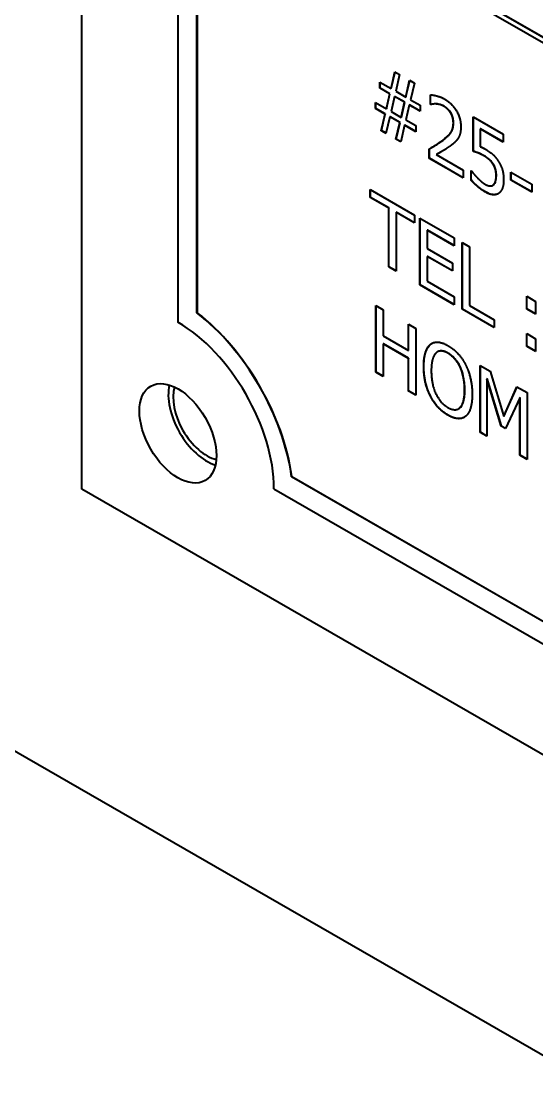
# Model space of a CAD drawing. Header units: millimetres. Extents: x 0 to 4205, y 0 to 2970.
# Drawn here: x 3777.5 to 3786.97, y 2333.1 to 2352.49 of the extents above; entities that cross this region are included whole.
import ezdxf

# ---------------------------------------------------------------- set-up
doc = ezdxf.new("R2010")
doc.units = ezdxf.units.MM
doc.header["$LTSCALE"] = 5
doc.layers.add('가시적인 것(ISO)', color=3, linetype='Continuous', lineweight=40)
doc.layers.add('가시적인 좁은 것(ISO)', color=3, linetype='Continuous', lineweight=35)

msp = doc.modelspace()

# ---------------------------------------------------------------- linework, layer by layer
at = {"layer": '가시적인 것(ISO)'}
for p, q in [((3778.6102, 2343.8936), (3778.6102, 2392.9465)), ((3780.3744, 2387.8387), (3780.3744, 2346.9613)), ((3780.728, 2347.1322), (3780.728, 2387.2606)), ((3780.7315, 2387.2593), (3780.7315, 2347.1342)), ((3878.1355, 2281.06), (3736.7141, 2362.4992)), ((3798.0521, 2345.7745), (3782.1422, 2354.9364)), ((3797.9637, 2345.9276), (3782.2306, 2354.9877)), ((3782.2341, 2354.9897), (3797.9637, 2345.9316)), ((3784.2934, 2351.2521), (3784.3639, 2351.5594)), ((3784.297, 2351.2542), (3784.3666, 2351.5578)), ((3784.3639, 2351.5594), (3784.4516, 2351.5089)), ((3784.4516, 2351.5089), (3784.3802, 2351.2022)), ((3784.0889, 2351.2586), (3784.0889, 2351.3699)), ((3784.0889, 2351.3699), (3784.2934, 2351.2521)), ((3784.0924, 2351.2607), (3784.0889, 2351.2586)), ((3784.2694, 2351.1547), (3784.0889, 2351.2586)), ((3784.0924, 2351.2607), (3784.0924, 2351.3679)), ((3784.2729, 2351.1567), (3784.0924, 2351.2607)), ((3784.297, 2351.2542), (3784.2934, 2351.2521)), ((3784.5642, 2351.0962), (3784.6347, 2351.4035)), ((3784.5677, 2351.0983), (3784.6374, 2351.4019)), ((3784.6347, 2351.4035), (3784.7223, 2351.353)), ((3784.7223, 2351.353), (3784.6518, 2351.0457)), ((3784.2075, 2350.8813), (3784.2694, 2351.1547)), ((3784.211, 2350.8833), (3784.2729, 2351.1567)), ((3784.2729, 2351.1567), (3784.2694, 2351.1547)), ((3784.3562, 2351.1067), (3784.2926, 2350.8303)), ((3784.3597, 2351.1087), (3784.3562, 2351.1067)), ((3784.5427, 2350.9993), (3784.3562, 2351.1067)), ((3784.5462, 2351.0013), (3784.3597, 2351.1087)), ((3784.3802, 2351.2022), (3784.5642, 2351.0962)), ((3784.5677, 2351.0983), (3784.5642, 2351.0962)), ((3784.6518, 2351.0457), (3784.8255, 2350.9458)), ((3785.0163, 2350.9611), (3785.0163, 2351.136)), ((3785.0198, 2350.9631), (3785.0198, 2351.136)), ((3784.0098, 2350.8838), (3784.0098, 2350.9951)), ((3784.0098, 2350.9951), (3784.2075, 2350.8813)), ((3784.0133, 2350.8858), (3784.0098, 2350.8838)), ((3784.1834, 2350.7838), (3784.0098, 2350.8838)), ((3784.0133, 2350.8858), (3784.0133, 2350.9931)), ((3784.1869, 2350.7859), (3784.0133, 2350.8858)), ((3784.211, 2350.8833), (3784.2075, 2350.8813)), ((3784.4791, 2350.7229), (3784.5427, 2350.9993)), ((3784.4826, 2350.7249), (3784.5462, 2351.0013)), ((3784.5462, 2351.0013), (3784.5427, 2350.9993)), ((3784.6278, 2350.9483), (3784.5659, 2350.6749)), ((3784.6313, 2350.9503), (3784.6278, 2350.9483)), ((3784.8255, 2350.8345), (3784.6278, 2350.9483)), ((3784.8255, 2350.8385), (3784.6313, 2350.9503)), ((3784.8255, 2350.9458), (3784.8255, 2350.8345)), ((3785.0198, 2350.9631), (3785.0163, 2350.9611)), ((3785.024, 2350.9566), (3785.0163, 2350.9611)), ((3785.0276, 2350.9587), (3785.0198, 2350.9631)), ((3785.0276, 2350.9587), (3785.024, 2350.9566)), ((3784.1129, 2350.4776), (3784.1834, 2350.7838)), ((3784.1165, 2350.4796), (3784.1869, 2350.7859)), ((3784.1869, 2350.7859), (3784.1834, 2350.7838)), ((3784.2711, 2350.7333), (3784.2006, 2350.4271)), ((3784.2746, 2350.7354), (3784.2711, 2350.7333)), ((3784.455, 2350.6274), (3784.2711, 2350.7333)), ((3784.4586, 2350.6295), (3784.2746, 2350.7354)), ((3784.2926, 2350.8303), (3784.4791, 2350.7229)), ((3784.4826, 2350.7249), (3784.4791, 2350.7229)), ((3784.5659, 2350.6749), (3784.7464, 2350.5709)), ((3785.8036, 2350.0983), (3785.8036, 2350.7303)), ((3785.8036, 2350.7303), (3786.3563, 2350.412)), ((3785.8072, 2350.1003), (3785.8072, 2350.7283)), ((3784.1165, 2350.4796), (3784.1129, 2350.4776)), ((3784.2006, 2350.4271), (3784.1129, 2350.4776)), ((3784.2014, 2350.4307), (3784.1165, 2350.4796)), ((3784.3837, 2350.3217), (3784.455, 2350.6274)), ((3784.3872, 2350.3237), (3784.4586, 2350.6295)), ((3784.4586, 2350.6295), (3784.455, 2350.6274)), ((3784.5418, 2350.5774), (3784.4713, 2350.2712)), ((3784.5454, 2350.5795), (3784.5418, 2350.5774)), ((3784.7464, 2350.4596), (3784.5418, 2350.5774)), ((3784.7464, 2350.4637), (3784.5454, 2350.5795)), ((3784.7464, 2350.5709), (3784.7464, 2350.4596)), ((3785.9369, 2350.5135), (3785.9334, 2350.5115)), ((3786.3563, 2350.2679), (3785.9334, 2350.5115)), ((3785.9334, 2350.5115), (3785.9334, 2350.1845)), ((3786.3563, 2350.272), (3785.9369, 2350.5135)), ((3784.3872, 2350.3237), (3784.3837, 2350.3217)), ((3784.4713, 2350.2712), (3784.3837, 2350.3217)), ((3784.4722, 2350.2748), (3784.3872, 2350.3237)), ((3786.3563, 2350.412), (3786.3563, 2350.2679)), ((3784.9957, 2349.9693), (3784.9957, 2350.1432)), ((3784.9992, 2349.9713), (3784.9992, 2350.1452)), ((3785.0304, 2350.163), (3785.0268, 2350.161)), ((3785.8072, 2350.1003), (3785.8036, 2350.0983)), ((3784.9992, 2349.9713), (3784.9957, 2349.9693)), ((3785.618, 2349.6109), (3784.9957, 2349.9693)), ((3785.618, 2349.615), (3784.9992, 2349.9713)), ((3785.1255, 2350.0406), (3785.122, 2350.0386)), ((3785.122, 2350.0386), (3785.618, 2349.753)), ((3785.618, 2349.753), (3785.618, 2349.6109)), ((3785.7624, 2349.5715), (3785.7624, 2349.7454)), ((3785.7624, 2349.7454), (3785.7718, 2349.7399)), ((3785.7659, 2349.5735), (3785.7659, 2349.7433)), ((3786.1716, 2349.8636), (3786.1681, 2349.8616)), ((3786.4955, 2349.5676), (3786.4955, 2349.7167)), ((3786.4955, 2349.7167), (3786.8772, 2349.4969)), ((3786.4991, 2349.5697), (3786.4991, 2349.7147)), ((3785.7659, 2349.5735), (3785.7624, 2349.5715)), ((3786.4991, 2349.5697), (3786.4955, 2349.5676)), ((3786.8772, 2349.3479), (3786.4955, 2349.5676)), ((3786.8772, 2349.3519), (3786.4991, 2349.5697)), ((3786.8772, 2349.4969), (3786.8772, 2349.3479)), ((3783.9127, 2349.2515), (3783.9127, 2349.3966)), ((3783.9127, 2349.3966), (3784.724, 2348.9293)), ((3783.9162, 2349.2535), (3783.9162, 2349.3945)), ((3786.1647, 2349.4756), (3786.1612, 2349.4735)), ((3786.1768, 2349.484), (3786.1732, 2349.4819)), ((3783.9162, 2349.2535), (3783.9127, 2349.2515)), ((3784.2513, 2349.0565), (3783.9127, 2349.2515)), ((3784.2548, 2349.0585), (3783.9162, 2349.2535)), ((3784.2548, 2349.0585), (3784.2513, 2349.0565)), ((3784.2513, 2347.9752), (3784.2513, 2349.0565)), ((3784.2548, 2347.9773), (3784.2548, 2349.0585)), ((3784.3889, 2348.9813), (3784.3854, 2348.9792)), ((3784.3854, 2348.9792), (3784.3854, 2347.898)), ((3784.724, 2348.7842), (3784.3854, 2348.9792)), ((3784.724, 2348.7883), (3784.3889, 2348.9813)), ((3784.724, 2348.9293), (3784.724, 2348.7842)), ((3784.8246, 2347.6451), (3784.8246, 2348.8714)), ((3784.8246, 2348.8714), (3785.4546, 2348.5086)), ((3784.8281, 2347.6471), (3784.8281, 2348.8694)), ((3784.9622, 2348.6511), (3784.9587, 2348.6491)), ((3785.4546, 2348.3635), (3784.9587, 2348.6491)), ((3784.9587, 2348.6491), (3784.9587, 2348.3132)), ((3785.4546, 2348.3676), (3784.9622, 2348.6511)), ((3785.4546, 2348.5086), (3785.4546, 2348.3635)), ((3785.6016, 2347.1976), (3785.6016, 2348.424)), ((3785.6016, 2348.424), (3785.7357, 2348.3467)), ((3785.6052, 2347.1997), (3785.6052, 2348.4219)), ((3785.7357, 2348.3467), (3785.7357, 2347.2655)), ((3784.9587, 2348.3132), (3785.4211, 2348.0469)), ((3784.9622, 2348.1702), (3784.9587, 2348.1681)), ((3785.4211, 2347.9018), (3784.9587, 2348.1681)), ((3784.9587, 2348.1681), (3784.9587, 2347.713)), ((3785.4211, 2347.9059), (3784.9622, 2348.1702)), ((3784.2548, 2347.9773), (3784.2513, 2347.9752)), ((3784.3854, 2347.898), (3784.2513, 2347.9752)), ((3784.3854, 2347.9021), (3784.2548, 2347.9773)), ((3785.4211, 2348.0469), (3785.4211, 2347.9018)), ((3784.8281, 2347.6471), (3784.8246, 2347.6451)), ((3785.4546, 2347.2823), (3784.8246, 2347.6451)), ((3785.4546, 2347.2863), (3784.8281, 2347.6471)), ((3784.9587, 2347.713), (3785.4546, 2347.4274)), ((3785.4546, 2347.4274), (3785.4546, 2347.2823)), ((3786.7861, 2347.2013), (3786.7861, 2347.4358)), ((3786.7861, 2347.4358), (3786.9477, 2347.3428)), ((3786.7896, 2347.2033), (3786.7896, 2347.4338)), ((3784.0158, 2346.0402), (3784.0158, 2347.2665)), ((3784.0158, 2347.2665), (3784.1499, 2347.1893)), ((3784.0193, 2346.0422), (3784.0193, 2347.2644)), ((3784.1499, 2347.1893), (3784.1499, 2346.7083)), ((3785.6052, 2347.1997), (3785.6016, 2347.1976)), ((3786.1853, 2346.8616), (3785.6016, 2347.1976)), ((3786.1853, 2346.8656), (3785.6052, 2347.1997)), ((3785.7357, 2347.2655), (3786.1853, 2347.0066)), ((3786.7896, 2347.2033), (3786.7861, 2347.2013)), ((3786.9477, 2347.1082), (3786.7861, 2347.2013)), ((3786.9477, 2347.1123), (3786.7896, 2347.2033)), ((3786.9477, 2347.3428), (3786.9477, 2347.1082)), ((3780.7315, 2347.1342), (3780.728, 2347.1322)), ((3786.1853, 2347.0066), (3786.1853, 2346.8616)), ((3784.6132, 2346.4415), (3784.6132, 2346.9225)), ((3784.6132, 2346.9225), (3784.7473, 2346.8453)), ((3784.6167, 2346.4435), (3784.6167, 2346.9204)), ((3784.7473, 2346.8453), (3784.7473, 2345.6189)), ((3784.1499, 2346.7083), (3784.6132, 2346.4415)), ((3786.7861, 2346.5156), (3786.7861, 2346.7501)), ((3786.7861, 2346.7501), (3786.9477, 2346.657)), ((3786.7896, 2346.5176), (3786.7896, 2346.7481)), ((3786.9477, 2346.657), (3786.9477, 2346.4225)), ((3784.1534, 2346.5652), (3784.1499, 2346.5632)), ((3784.6132, 2346.2964), (3784.1499, 2346.5632)), ((3784.1499, 2346.5632), (3784.1499, 2345.9629)), ((3784.6167, 2346.2984), (3784.1534, 2346.5652)), ((3784.6167, 2346.4435), (3784.6132, 2346.4415)), ((3785.0181, 2346.5532), (3785.0146, 2346.5512)), ((3785.1495, 2346.4166), (3785.1459, 2346.4146)), ((3786.7896, 2346.5176), (3786.7861, 2346.5156)), ((3786.9477, 2346.4225), (3786.7861, 2346.5156)), ((3786.9477, 2346.4266), (3786.7896, 2346.5176)), ((3784.6167, 2346.2984), (3784.6132, 2346.2964)), ((3784.6132, 2345.6962), (3784.6132, 2346.2964)), ((3784.6167, 2345.6982), (3784.6167, 2346.2984)), ((3784.0193, 2346.0422), (3784.0158, 2346.0402)), ((3784.1499, 2345.9629), (3784.0158, 2346.0402)), ((3784.1499, 2345.967), (3784.0193, 2346.0422)), ((3785.9308, 2344.9374), (3785.9308, 2346.1637)), ((3785.9308, 2346.1637), (3786.1139, 2346.0583)), ((3785.9344, 2344.9394), (3785.9344, 2346.1616)), ((3786.1139, 2346.0583), (3786.3649, 2345.231)), ((3786.0599, 2345.9235), (3786.0563, 2345.9215)), ((3786.3168, 2345.053), (3786.0563, 2345.9215)), ((3786.0563, 2345.9215), (3786.0563, 2344.8651)), ((3786.3203, 2345.055), (3786.0599, 2345.9235)), ((3784.6167, 2345.6982), (3784.6132, 2345.6962)), ((3784.7473, 2345.6189), (3784.6132, 2345.6962)), ((3784.7473, 2345.623), (3784.6167, 2345.6982)), ((3786.3649, 2345.231), (3786.6073, 2345.7741)), ((3786.3684, 2345.233), (3786.6094, 2345.7729)), ((3786.6073, 2345.7741), (3786.7938, 2345.6667)), ((3786.7938, 2345.6667), (3786.7938, 2344.4404)), ((3786.6597, 2345.574), (3786.3976, 2345.0065)), ((3786.6632, 2345.576), (3786.6597, 2345.574)), ((3786.6597, 2344.5176), (3786.6597, 2345.574)), ((3786.6632, 2344.5197), (3786.6632, 2345.576)), ((3785.5365, 2345.3725), (3785.533, 2345.3704)), ((3786.3684, 2345.233), (3786.3649, 2345.231)), ((3786.3203, 2345.055), (3786.3168, 2345.053)), ((3786.3976, 2345.0065), (3786.3168, 2345.053)), ((3786.399, 2345.0097), (3786.3203, 2345.055)), ((3785.9344, 2344.9394), (3785.9308, 2344.9374)), ((3786.0563, 2344.8651), (3785.9308, 2344.9374)), ((3786.0563, 2344.8692), (3785.9344, 2344.9394)), ((3786.6632, 2344.5197), (3786.6597, 2344.5176)), ((3786.7938, 2344.4404), (3786.6597, 2344.5176)), ((3786.7938, 2344.4445), (3786.6632, 2344.5197)), ((3782.4696, 2344.1238), (3782.4661, 2344.1217)), ((3831.3158, 2315.9911), (3782.4661, 2344.1217)), ((3782.4696, 2344.1238), (3831.3164, 2315.9948)), ((3835.1788, 2311.318), (3778.6102, 2343.8936)), ((3782.1422, 2343.8995), (3831.6397, 2315.3958))]:
    msp.add_line(p, q, dxfattribs=at)
for centre, major_axis, start_param, end_param in [((3780.3744, 2344.9175), (-1.4971, 2.5998), 4.0963726, 5.3322728), ((3780.378, 2344.9195), (1.4971, -2.5998), 0.95478, 2.1906801), ((3780.3744, 2344.9175), (1.2476, -2.1665), 0.7873319, 2.3581282), ((3780.9083, 2345.2249), (0.499, -0.8666), 3.6993769, 5.7254011), ((3780.9083, 2345.2249), (-0.4367, 0.7583), 0.4988431, 2.6427496)]:
    msp.add_ellipse(centre, major_axis=major_axis, ratio=0.5780931, start_param=start_param, end_param=end_param, dxfattribs=at)
msp.add_ellipse((3780.378, 2344.9195), major_axis=(-0.499, 0.8666), ratio=0.5780931, dxfattribs=at)
for points, degree in [([(3785.0163, 2351.136), (3785.0584, 2351.1366), (3785.208, 2351.0992), (3785.275, 2351.0605)], 2), ([(3785.275, 2351.0605), (3785.416, 2350.9794), (3785.5758, 2350.7054), (3785.5758, 2350.5504)], 2), ([(3785.1212, 2350.9683), (3785.0928, 2350.9707), (3785.0404, 2350.9611), (3785.024, 2350.9566)], 2), ([(3785.2656, 2350.9239), (3785.2295, 2350.9447), (3785.1555, 2350.9654), (3785.1212, 2350.9683)], 2), ([(3785.3885, 2350.8034), (3785.3653, 2350.8416), (3785.3025, 2350.9026), (3785.2656, 2350.9239)], 2), ([(3785.4383, 2350.6207), (3785.4383, 2350.6723), (3785.4117, 2350.7652), (3785.3885, 2350.8034)], 2), ([(3785.2389, 2350.2982), (3785.3541, 2350.3859), (3785.4383, 2350.5223), (3785.4383, 2350.6207)], 2), ([(3785.5758, 2350.5504), (3785.5758, 2350.4779), (3785.5483, 2350.3725), (3785.5234, 2350.3351)], 2), ([(3784.9957, 2350.1432), (3785.0627, 2350.1811), (3785.1822, 2350.2544), (3785.2389, 2350.2982)], 2), ([(3785.5234, 2350.3351), (3785.4985, 2350.2958), (3785.428, 2350.2311), (3785.3893, 2350.2027)], 2), ([(3785.3893, 2350.2027), (3785.3257, 2350.1548), (3785.1693, 2350.0641), (3785.122, 2350.0386)], 2), ([(3785.2244, 2350.0961), (3785.1921, 2350.0775), (3785.1559, 2350.057), (3785.1255, 2350.0406)], 3), ([(3786.0022, 2350.0137), (3785.948, 2350.0449), (3785.8371, 2350.0879), (3785.8036, 2350.0983)], 2), ([(3785.9334, 2350.1845), (3785.9575, 2350.1746), (3786.0056, 2350.1499), (3786.0245, 2350.139)], 2), ([(3786.0245, 2350.139), (3786.1019, 2350.0945), (3786.2093, 2350.0018), (3786.2583, 2349.9278)], 2), ([(3786.1681, 2349.8616), (3786.1388, 2349.9092), (3786.0546, 2349.9835), (3786.0022, 2350.0137)], 2), ([(3786.2583, 2349.9278), (3786.309, 2349.8529), (3786.3623, 2349.6831), (3786.3623, 2349.5718)], 2), ([(3785.7718, 2349.7399), (3785.7873, 2349.7171), (3785.8457, 2349.6477), (3785.881, 2349.6115)], 2), ([(3786.2248, 2349.652), (3786.2248, 2349.7176), (3786.1956, 2349.8179), (3786.1681, 2349.8616)], 2), ([(3786.0262, 2349.3499), (3785.954, 2349.3915), (3785.8139, 2349.511), (3785.7624, 2349.5715)], 2), ([(3785.881, 2349.6115), (3785.9205, 2349.5718), (3785.9867, 2349.5148), (3786.028, 2349.4911)], 2), ([(3786.028, 2349.4911), (3786.0684, 2349.4678), (3786.1457, 2349.459), (3786.1732, 2349.4819)], 2), ([(3786.1732, 2349.4819), (3786.1981, 2349.5044), (3786.2248, 2349.5864), (3786.2248, 2349.652)], 2), ([(3786.3623, 2349.5718), (3786.3623, 2349.4834), (3786.3159, 2349.359), (3786.2738, 2349.3276)], 2), ([(3786.2738, 2349.3276), (3786.2308, 2349.2967), (3786.1045, 2349.3049), (3786.0262, 2349.3499)], 2), ([(3786.1647, 2349.4756), (3786.1689, 2349.478), (3786.1729, 2349.4808), (3786.1768, 2349.484)], 3), ([(3785.0146, 2346.5512), (3785.073, 2346.599), (3785.2372, 2346.589), (3785.3386, 2346.5306)], 2), ([(3784.8934, 2346.148), (3784.8934, 2346.302), (3784.9561, 2346.5004), (3785.0146, 2346.5512)], 2), ([(3785.0181, 2346.5532), (3785.0258, 2346.5595), (3785.0339, 2346.5652), (3785.0423, 2346.5702)], 3), ([(3785.1151, 2346.3909), (3785.0756, 2346.3511), (3785.0326, 2346.187), (3785.0326, 2346.0678)], 2), ([(3785.3395, 2346.3889), (3785.2664, 2346.431), (3785.1573, 2346.4323), (3785.1151, 2346.3909)], 2), ([(3785.3386, 2346.5306), (3785.4418, 2346.4712), (3785.6068, 2346.2887), (3785.6635, 2346.1775)], 2), ([(3785.563, 2346.1331), (3785.5226, 2346.2199), (3785.41, 2346.3484), (3785.3395, 2346.3889)], 2), ([(3785.0137, 2345.6066), (3784.9553, 2345.7218), (3784.8934, 2345.9969), (3784.8934, 2346.148)], 2), ([(3785.0326, 2346.0678), (3785.0326, 2345.8263), (3785.1994, 2345.4739), (3785.3395, 2345.3932)], 2), ([(3785.6455, 2345.7149), (3785.6455, 2345.8361), (3785.6025, 2346.0487), (3785.563, 2346.1331)], 2), ([(3785.6635, 2346.1775), (3785.7211, 2346.0628), (3785.7847, 2345.7877), (3785.7847, 2345.6347)], 2), ([(3785.3395, 2345.3932), (3785.4796, 2345.3125), (3785.6455, 2345.4734), (3785.6455, 2345.7149)], 2), ([(3785.7847, 2345.6347), (3785.7847, 2345.4856), (3785.7228, 2345.2798), (3785.6635, 2345.2324)], 2), ([(3785.3386, 2345.2526), (3785.2363, 2345.3115), (3785.073, 2345.49), (3785.0137, 2345.6066)], 2), ([(3785.6635, 2345.2324), (3785.6016, 2345.1826), (3785.4375, 2345.1956), (3785.3386, 2345.2526)], 2)]:
    msp.add_open_spline(points, degree=degree, dxfattribs=at)
for points, knots in [([(3785.1247, 2350.9703), (3785.0966, 2350.9727), (3785.077, 2350.9692), (3785.0566, 2350.9655), (3785.0406, 2350.9623), (3785.0276, 2350.9587)], [-0.020817773, -0.020817773, -0.020817773, -0.020817773, -0.01379429, -0.01379429, 0, 0, 0, 0]), ([(3785.2691, 2350.9259), (3785.2345, 2350.9458), (3785.2076, 2350.9538), (3785.1716, 2350.9639), (3785.1478, 2350.9684), (3785.1247, 2350.9703)], [-0.031488894, -0.031488894, -0.031488894, -0.031488894, -0.021353786, -0.021353786, 0, 0, 0, 0]), ([(3785.392, 2350.8054), (3785.3843, 2350.8182), (3785.3758, 2350.8303), (3785.3548, 2350.8568), (3785.3441, 2350.8677), (3785.3154, 2350.8956), (3785.2924, 2350.9125), (3785.2691, 2350.9259)], [-0.03025866, -0.03025866, -0.03025866, -0.03025866, -0.025726769, -0.025726769, -0.019759025, -0.019759025, 0, 0, 0, 0]), ([(3785.4419, 2350.6227), (3785.4419, 2350.642), (3785.4405, 2350.6623), (3785.4351, 2350.6944), (3785.4312, 2350.7146), (3785.4148, 2350.7623), (3785.4048, 2350.7844), (3785.392, 2350.8054)], [-0.062237843, -0.062237843, -0.062237843, -0.062237843, -0.03135472, -0.03135472, -0.014809, -0.014809, 0, 0, 0, 0]), ([(3785.2424, 2350.3003), (3785.3647, 2350.3933), (3785.3998, 2350.4506), (3785.4329, 2350.5252), (3785.4419, 2350.5704), (3785.4419, 2350.6227)], [-0.074275859, -0.074275859, -0.074275859, -0.074275859, -0.038409559, -0.038409559, 0, 0, 0, 0]), ([(3785.0304, 2350.163), (3785.0747, 2350.1885), (3785.1068, 2350.208), (3785.1661, 2350.2444), (3785.2049, 2350.2713), (3785.2424, 2350.3003)], [-0.072231751, -0.072231751, -0.072231751, -0.072231751, -0.048891977, -0.048891977, 0, 0, 0, 0]), ([(3786.0057, 2350.0158), (3785.9523, 2350.0465), (3785.9111, 2350.0627), (3785.8687, 2350.0791), (3785.8345, 2350.0918), (3785.8072, 2350.1003)], [-0.036824367, -0.036824367, -0.036824367, -0.036824367, -0.023837502, -0.023837502, 0, 0, 0, 0]), ([(3786.1716, 2349.8636), (3786.1618, 2349.8796), (3786.1509, 2349.8946), (3786.1222, 2349.9287), (3786.1071, 2349.9424), (3786.0696, 2349.9754), (3786.0374, 2349.9975), (3786.0057, 2350.0158)], [-0.037055496, -0.037055496, -0.037055496, -0.037055496, -0.032872752, -0.032872752, -0.026854879, -0.026854879, 0, 0, 0, 0]), ([(3786.2283, 2349.654), (3786.2283, 2349.677), (3786.227, 2349.7018), (3786.2204, 2349.7445), (3786.216, 2349.7648), (3786.1987, 2349.8145), (3786.1867, 2349.8396), (3786.1716, 2349.8636)], [-0.054055121, -0.054055121, -0.054055121, -0.054055121, -0.032612971, -0.032612971, -0.017068778, -0.017068778, 0, 0, 0, 0]), ([(3786.0298, 2349.352), (3785.9633, 2349.3902), (3785.9131, 2349.4315), (3785.846, 2349.4887), (3785.8039, 2349.5289), (3785.7659, 2349.5735)], [-0.05861252, -0.05861252, -0.05861252, -0.05861252, -0.036269509, -0.036269509, 0, 0, 0, 0]), ([(3786.1768, 2349.484), (3786.1983, 2349.5034), (3786.2093, 2349.53), (3786.225, 2349.5781), (3786.2283, 2349.6159), (3786.2283, 2349.654)], [-0.043880845, -0.043880845, -0.043880845, -0.043880845, -0.027959636, -0.027959636, 0, 0, 0, 0]), ([(3786.2638, 2349.3211), (3786.2523, 2349.3147), (3786.2399, 2349.31), (3786.2023, 2349.3012), (3786.1798, 2349.3019), (3786.122, 2349.3074), (3786.0763, 2349.3252), (3786.0298, 2349.352)], [-0.060481597, -0.060481597, -0.060481597, -0.060481597, -0.053074983, -0.053074983, -0.039474073, -0.039474073, 0, 0, 0, 0]), ([(3784.8969, 2346.15), (3784.8969, 2346.2921), (3784.9169, 2346.3706), (3784.9518, 2346.472), (3784.9795, 2346.5197), (3785.0181, 2346.5532)], [-0.093919815, -0.093919815, -0.093919815, -0.093919815, -0.052438158, -0.052438158, 0, 0, 0, 0]), ([(3785.343, 2346.391), (3785.3164, 2346.4063), (3785.2897, 2346.4186), (3785.2345, 2346.4344), (3785.2128, 2346.4346), (3785.1797, 2346.4305), (3785.1638, 2346.4249), (3785.1495, 2346.4166)], [-0.059929333, -0.059929333, -0.059929333, -0.059929333, -0.046288092, -0.046288092, -0.030783472, -0.030783472, -0.013430923, -0.013430923, -0.013430923, -0.013430923]), ([(3785.5665, 2346.1351), (3785.5519, 2346.1665), (3785.5351, 2346.197), (3785.4973, 2346.2538), (3785.477, 2346.2792), (3785.4194, 2346.3398), (3785.3816, 2346.3688), (3785.343, 2346.391)], [-0.073703667, -0.073703667, -0.073703667, -0.073703667, -0.052843372, -0.052843372, -0.03273597, -0.03273597, 0, 0, 0, 0]), ([(3785.0172, 2345.6086), (3784.9971, 2345.6483), (3784.9801, 2345.6887), (3784.9479, 2345.7796), (3784.9359, 2345.8255), (3784.9053, 2345.9615), (3784.8969, 2346.059), (3784.8969, 2346.15)], [-0.11007977, -0.11007977, -0.11007977, -0.11007977, -0.09066462, -0.09066462, -0.06674587, -0.06674587, 0, 0, 0, 0]), ([(3785.649, 2345.7169), (3785.649, 2345.7993), (3785.6416, 2345.8886), (3785.6074, 2346.0312), (3785.5904, 2346.0841), (3785.5665, 2346.1351)], [-0.09480519, -0.09480519, -0.09480519, -0.09480519, -0.034041002, -0.034041002, 0, 0, 0, 0]), ([(3785.5365, 2345.3725), (3785.5407, 2345.3749), (3785.5449, 2345.3776), (3785.5854, 2345.407), (3785.6054, 2345.4473), (3785.6413, 2345.5456), (3785.649, 2345.6317), (3785.649, 2345.7169)], [-0.095521012, -0.095521012, -0.095521012, -0.095521012, -0.092255332, -0.092255332, -0.062528595, -0.062528595, 0, 0, 0, 0]), ([(3785.3421, 2345.2546), (3785.3054, 2345.2757), (3785.2688, 2345.3009), (3785.1994, 2345.3592), (3785.1674, 2345.391), (3785.0905, 2345.4817), (3785.0508, 2345.5427), (3785.0172, 2345.6086)], [-0.10467675, -0.10467675, -0.10467675, -0.10467675, -0.07363836, -0.07363836, -0.04454379, -0.04454379, 0, 0, 0, 0]), ([(3785.6386, 2345.2151), (3785.626, 2345.208), (3785.6126, 2345.2023), (3785.566, 2345.1888), (3785.5372, 2345.1898), (3785.4629, 2345.1968), (3785.4032, 2345.2194), (3785.3421, 2345.2546)], [-0.075579544, -0.075579544, -0.075579544, -0.075579544, -0.068346731, -0.068346731, -0.05181732, -0.05181732, 0, 0, 0, 0])]:
    msp.add_open_spline(points, degree=3, knots=knots, dxfattribs=at)
at = {"layer": '가시적인 좁은 것(ISO)'}
for p, q in [((3785.1247, 2350.9703), (3785.1212, 2350.9683)), ((3785.2691, 2350.9259), (3785.2656, 2350.9239)), ((3785.392, 2350.8054), (3785.3885, 2350.8034)), ((3785.4419, 2350.6227), (3785.4383, 2350.6207)), ((3785.2424, 2350.3003), (3785.2389, 2350.2982)), ((3786.0057, 2350.0158), (3786.0022, 2350.0137)), ((3786.2283, 2349.654), (3786.2248, 2349.652)), ((3786.0298, 2349.352), (3786.0262, 2349.3499)), ((3785.343, 2346.391), (3785.3395, 2346.3889)), ((3784.8969, 2346.15), (3784.8934, 2346.148)), ((3785.5665, 2346.1351), (3785.563, 2346.1331)), ((3785.649, 2345.7169), (3785.6455, 2345.7149)), ((3785.0172, 2345.6086), (3785.0137, 2345.6066)), ((3785.3421, 2345.2546), (3785.3386, 2345.2526))]:
    msp.add_line(p, q, dxfattribs=at)

doc.saveas('drawing.dxf')
